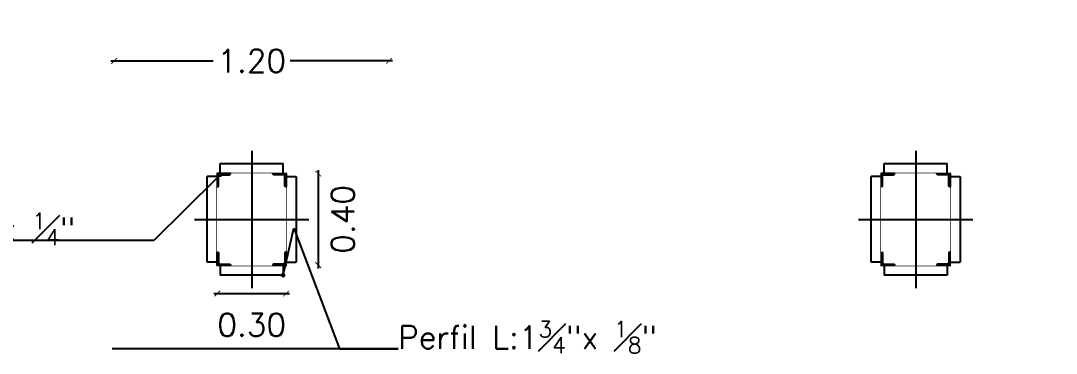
# Model space of a CAD drawing. Header units: millimetres. Extents: x 15 to 74, y 2 to 179.
# Drawn here: x 53.818 to 58.341, y 113.927 to 115.381 of the extents above; entities that cross this region are included whole.
import ezdxf
from ezdxf import colors
from ezdxf.entities.mleader import LeaderData, LeaderLine
from ezdxf.math import Vec2, Vec3

# ---------------------------------------------------------------- set-up
doc = ezdxf.new("R2010")
doc.units = ezdxf.units.MM
for name, color, linetype in [('00-REFE', 2, 'Continuous'), ('Cordones', 4, 'Continuous'), ('Diagonales', 12, 'Continuous'), ('Ejes Column', 5, 'Continuous')]:
    doc.layers.add(name, color=color, linetype=linetype)
doc.styles.add('COTAS', font='simplex.shx')
doc.styles.add('ROMANS', font='romans')
doc.dimstyles.new('COTAS01', dxfattribs={"dimscale": 0.5, "dimtxt": 0.2, "dimasz": 0.05, "dimexe": 0.05, "dimexo": 1, "dimgap": 0.05, "dimtad": 0, "dimzin": 0, "dimdsep": 46, "dimtxsty": 'COTAS', "dimblk1": 'ARCHTICK', "dimblk2": 'ARCHTICK', "dimsah": 1, "dimcen": 0.05, "dimdle": 0.03, "dimclrd": 1, "dimclre": 1, "dimclrt": 2, "dimadec": 0, "dimazin": 0, "dimtfac": 1, "dimtofl": 0, "dimtmove": 0, "dimatfit": 3, "dimldrblk": 'ARCHTICK', "dimfxl": 1, "dimtolj": 1, "dimtzin": 0, "dimarcsym": 0})

# ---------------------------------------------------------------- blocks, each defined once
blk = doc.blocks.new('_ARCHTICK')
at = {"color": 0, "linetype": 'ByBlock', "const_width": 0.15}
blk.add_lwpolyline([(-0.5, -0.5), (0.5, 0.5)], dxfattribs=at)
blk = doc.blocks.new('*D63')
at = {"layer": 'DEFPOINTS', "color": 0, "transparency": 16777216}
for p in [(54.9771, 114.7124), (54.9771, 114.3124), (55.1177, 114.3124)]:
    blk.add_point(p, dxfattribs=at)
at = {"layer": 'Diagonales', "color": 1, "lineweight": -2, "transparency": 16777216}
blk.add_line((55.1177, 114.7274), (55.1177, 114.2974), dxfattribs=at)
at = {"layer": 'Diagonales', "color": 1, "lineweight": -2, "transparency": 16777216, "xscale": 0.025, "yscale": 0.025, "zscale": 0.025}
for p, rotation in [((55.1177, 114.7124), 90), ((55.1177, 114.3124), 270)]:
    blk.add_blockref('_ARCHTICK', p, dxfattribs=dict(at, rotation=rotation))
at = {"layer": 'Diagonales', "color": 2, "transparency": 16777216, "insert": (55.2254, 114.5124), "char_height": 0.1, "attachment_point": 5, "rotation": 90, "style": 'COTAS'}
blk.add_mtext('\\A1;0.40', dxfattribs=at)
blk = doc.blocks.new('*D64')
at = {"layer": 'DEFPOINTS', "color": 0, "transparency": 16777216}
for p in [(54.6771, 114.4391), (54.9771, 114.4391), (54.9771, 114.1881)]:
    blk.add_point(p, dxfattribs=at)
at = {"layer": 'Diagonales', "color": 1, "lineweight": -2, "transparency": 16777216}
blk.add_line((54.6621, 114.1881), (54.9921, 114.1881), dxfattribs=at)
at = {"layer": 'Diagonales', "color": 1, "lineweight": -2, "transparency": 16777216, "xscale": 0.025, "yscale": 0.025, "zscale": 0.025, "rotation": 180}
blk.add_blockref('_ARCHTICK', (54.6771, 114.1881), dxfattribs=at)
at = {"layer": 'Diagonales', "color": 1, "lineweight": -2, "transparency": 16777216, "xscale": 0.025, "yscale": 0.025, "zscale": 0.025}
blk.add_blockref('_ARCHTICK', (54.9771, 114.1881), dxfattribs=at)
at = {"layer": 'Diagonales', "color": 2, "transparency": 16777216, "insert": (54.8271, 114.0515), "char_height": 0.1, "attachment_point": 5, "style": 'COTAS'}
blk.add_mtext('\\A1;0.30', dxfattribs=at)
blk = doc.blocks.new('_Dot')
at = {"color": 0, "linetype": 'ByBlock', "lineweight": -2}
blk.add_line((-0.5, 0), (-1, 0), dxfattribs=at)
at = {"color": 0, "linetype": 'ByBlock', "const_width": 0.5}
blk.add_lwpolyline([(-0.25, 0, 1), (0.25, 0, 1)], format="xyb", close=True, dxfattribs=at)
blk = doc.blocks.new('*D74')
at = {"layer": 'DEFPOINTS', "color": 0, "transparency": 16777216}
for p in [(54.2271, 115.3805), (55.4271, 115.3805), (55.4271, 115.2048)]:
    blk.add_point(p, dxfattribs=at)
at = {"layer": 'Diagonales', "color": 1, "lineweight": -2, "transparency": 16777216}
for p, q in [((54.2121, 115.2048), (54.6593, 115.2048)), ((55.4421, 115.2048), (54.995, 115.2048))]:
    blk.add_line(p, q, dxfattribs=at)
at = {"layer": 'Diagonales', "color": 1, "lineweight": -2, "transparency": 16777216, "xscale": 0.025, "yscale": 0.025, "zscale": 0.025, "rotation": 180}
blk.add_blockref('_ARCHTICK', (54.2271, 115.2048), dxfattribs=at)
at = {"layer": 'Diagonales', "color": 1, "lineweight": -2, "transparency": 16777216, "xscale": 0.025, "yscale": 0.025, "zscale": 0.025}
blk.add_blockref('_ARCHTICK', (55.4271, 115.2048), dxfattribs=at)
at = {"layer": 'Diagonales', "color": 2, "transparency": 16777216, "insert": (54.8271, 115.2048), "char_height": 0.1, "attachment_point": 5, "style": 'COTAS'}
blk.add_mtext('\\A1;1.20', dxfattribs=at)

msp = doc.modelspace()

# ---------------------------------------------------------------- linework, layer by layer
at = {"layer": 'Cordones'}
for points in [[(54.6771, 114.6553), (54.6779, 114.6553, 0.414214), (54.6819, 114.6593), (54.6819, 114.6996, -0.414214), (54.6899, 114.7076), (54.7302, 114.7076, 0.414214), (54.7342, 114.7116), (54.7342, 114.7124), (54.6771, 114.7124)], [(54.9771, 114.6553), (54.9763, 114.6553, -0.414214), (54.9723, 114.6593), (54.9723, 114.6996, 0.414214), (54.9643, 114.7076), (54.924, 114.7076, -0.414214), (54.92, 114.7116), (54.92, 114.7124), (54.9771, 114.7124)], [(57.5771, 114.6553), (57.5779, 114.6553, 0.414214), (57.5819, 114.6593), (57.5819, 114.6996, -0.414214), (57.5899, 114.7076), (57.6302, 114.7076, 0.414214), (57.6342, 114.7116), (57.6342, 114.7124), (57.5771, 114.7124)], [(57.8771, 114.6553), (57.8763, 114.6553, -0.414214), (57.8723, 114.6593), (57.8723, 114.6996, 0.414214), (57.8643, 114.7076), (57.824, 114.7076, -0.414214), (57.82, 114.7116), (57.82, 114.7124), (57.8771, 114.7124)], [(54.6771, 114.3695), (54.6779, 114.3695, -0.414214), (54.6819, 114.3655), (54.6819, 114.3252, 0.414214), (54.6899, 114.3172), (54.7302, 114.3172, -0.414214), (54.7342, 114.3132), (54.7342, 114.3124), (54.6771, 114.3124)], [(54.9771, 114.3695), (54.9763, 114.3695, 0.414214), (54.9723, 114.3655), (54.9723, 114.3252, -0.414214), (54.9643, 114.3172), (54.924, 114.3172, 0.414214), (54.92, 114.3132), (54.92, 114.3124), (54.9771, 114.3124)], [(57.5771, 114.3695), (57.5779, 114.3695, -0.414214), (57.5819, 114.3655), (57.5819, 114.3252, 0.414214), (57.5899, 114.3172), (57.6302, 114.3172, -0.414214), (57.6342, 114.3132), (57.6342, 114.3124), (57.5771, 114.3124)], [(57.8771, 114.3695), (57.8763, 114.3695, 0.414214), (57.8723, 114.3655), (57.8723, 114.3252, -0.414214), (57.8643, 114.3172), (57.824, 114.3172, 0.414214), (57.82, 114.3132), (57.82, 114.3124), (57.8771, 114.3124)]]:
    msp.add_lwpolyline(points, format="xyb", close=True, dxfattribs=at)
at = {"layer": 'Diagonales'}
for p, q in [((54.6899, 114.7124), (54.6899, 114.7564)), ((54.9643, 114.7124), (54.9643, 114.7564)), ((57.5899, 114.7124), (57.5899, 114.7564)), ((57.8643, 114.7124), (57.8643, 114.7564)), ((54.6771, 114.6996), (54.6331, 114.6996)), ((54.9771, 114.6996), (55.0211, 114.6996)), ((57.5771, 114.6996), (57.5331, 114.6996)), ((57.8771, 114.6996), (57.9211, 114.6996)), ((54.6771, 114.3252), (54.6331, 114.3252)), ((54.6899, 114.3124), (54.6899, 114.2684)), ((54.9643, 114.3124), (54.9643, 114.2684)), ((54.9771, 114.3252), (55.0211, 114.3252)), ((57.5771, 114.3252), (57.5331, 114.3252)), ((57.5899, 114.3124), (57.5899, 114.2684)), ((57.8643, 114.3124), (57.8643, 114.2684)), ((57.8771, 114.3252), (57.9211, 114.3252))]:
    msp.add_line(p, q, dxfattribs=at)
for points in [[(54.6899, 114.7564), (54.9643, 114.7564)], [(57.5899, 114.7564), (57.8643, 114.7564)], [(54.6331, 114.3252), (54.6331, 114.6996)], [(55.0211, 114.6996), (55.0211, 114.3252)], [(57.5331, 114.3252), (57.5331, 114.6996)], [(57.9211, 114.6996), (57.9211, 114.3252)], [(54.9643, 114.2684), (54.6899, 114.2684)], [(57.8643, 114.2684), (57.5899, 114.2684)]]:
    msp.add_lwpolyline(points, dxfattribs=at)
at = {"layer": 'Diagonales', "const_width": 0.0032}
for points in [[(54.6739, 114.7156), (54.9803, 114.7156), (54.9804, 114.3092), (54.674, 114.3092)], [(57.5739, 114.7156), (57.8803, 114.7156), (57.8804, 114.3092), (57.574, 114.3092)]]:
    msp.add_lwpolyline(points, close=True, dxfattribs=at)
at = {"layer": 'Ejes Column'}
for p, q in [((54.8271, 114.8124), (54.8271, 114.2124)), ((57.7271, 114.8124), (57.7271, 114.2124)), ((54.5771, 114.5124), (55.0771, 114.5124)), ((57.4771, 114.5124), (57.9771, 114.5124))]:
    msp.add_line(p, q, dxfattribs=at)

# ---------------------------------------------------------------- dimensions: what is measured, and where the dimension line sits
at = {"layer": 'Diagonales'}
for base, p1, p2, override, picture, middle in [((55.4271, 115.2048), (54.2271, 115.3805), (55.4271, 115.3805), {"dimse1": 1, "dimse2": 1}, '*D74', (54.8271, 115.2048)), ((54.9771, 114.1881), (54.6771, 114.4391), (54.9771, 114.4391), {"dimse1": 1, "dimse2": 1, "dimtmove": 2}, '*D64', (54.8271, 114.0515))]:
    dim = msp.add_linear_dim(base=base, p1=p1, p2=p2, dimstyle='COTAS01', override=override, dxfattribs=at)
    dim.commit()
    dim.dimension.update_dxf_attribs({"geometry": picture, "text_midpoint": middle, "dimtype": 160})
dim = msp.add_linear_dim(base=(55.1177, 114.3124), p1=(54.9771, 114.7124), p2=(54.9771, 114.3124), angle=90, dimstyle='COTAS01', override={"dimse1": 1, "dimse2": 1, "dimtmove": 2}, dxfattribs=at)
dim.commit()
dim.dimension.update_dxf_attribs({"geometry": '*D63', "text_midpoint": (55.2254, 114.5124), "dimtype": 160})

# ---------------------------------------------------------------- leaders
at = {"layer": '00-REFE'}
ml = msp.add_multileader_mtext('Standard', dxfattribs=at)
ml.set_content('\\A1;Perfil L:2 {\\H0.7x;\\S1#2;}"x {\\H0.7x;\\S1#4;}"', color=256, style='ROMANS')
ml.set_leader_properties(color=1)
ml.set_arrow_properties(name='DOT')
ml.build(insert=Vec2(0, 0))
ml.multileader.update_dxf_attribs({"text_left_attachment_type": 6, "text_right_attachment_type": 6, "dogleg_length": 0.2557, "arrow_head_size": 0.02})
ctx = ml.context
ctx.base_point, ctx.char_height, ctx.arrow_head_size, ctx.landing_gap_size, ctx.plane_origin = Vec3(52.8575, 114.4203), 0.1, 0.02, 0, Vec3(52.1917, 114.4882)
ctx.left_attachment, ctx.right_attachment = 6, 6
notes = []
notes.append((ctx, [(0, (1, 1, 0), (54.4004, 114.4203), (-1, 0), 0.2557, [(0, [(54.6899, 114.7076)], 0, [])])]))
ctx.mtext.insert, ctx.mtext.width, ctx.mtext.defined_height, ctx.mtext.line_spacing_factor, ctx.mtext.flow_direction = Vec3(52.8575, 114.5403), 3.896909, 0.9521, 0.99, 5
ml = msp.add_multileader_mtext('Standard', dxfattribs=at)
ml.set_content('\\A1;Perfil L:1{\\H0.7x;\\S3#4;}"x {\\H0.7x;\\S1#8;}"', color=256, style='ROMANS')
ml.set_leader_properties(color=1)
ml.set_arrow_properties(name='DOT')
ml.build(insert=Vec2(0, 0))
ml.multileader.update_dxf_attribs({"text_left_attachment_type": 6, "text_right_attachment_type": 6, "dogleg_length": 0.2557, "arrow_head_size": 0.02})
ctx = ml.context
ctx.base_point, ctx.char_height, ctx.arrow_head_size, ctx.landing_gap_size, ctx.plane_origin = Vec3(55.4667, 113.9472), 0.1, 0.02, 0, Vec3(55.4933, 113.2003)
ctx.left_attachment, ctx.right_attachment = 6, 6
notes.append((ctx, [(1, (1, 1, 0), (55.211, 113.9472), (1, 0), 0.2557, [(1, [(54.9643, 114.2684), (55.0106, 114.4736)], 0, [])])]))
ctx.mtext.insert, ctx.mtext.width, ctx.mtext.defined_height, ctx.mtext.line_spacing_factor, ctx.mtext.flow_direction = Vec3(55.4667, 114.0672), 3.896909, 0.9521, 0.99, 5
for ctx, leaders in notes:
    for number, flags, end, landing, length, lines in leaders:
        leader = LeaderData()
        leader.index, (leader.has_last_leader_line, leader.has_dogleg_vector, leader.attachment_direction) = number, flags
        leader.last_leader_point, leader.dogleg_vector, leader.dogleg_length = Vec3(end), Vec3(landing), length
        for number, points, colour, breaks in lines:
            line = LeaderLine()
            line.index, line.vertices, line.color, line.breaks = number, Vec3.list(points), colors.encode_raw_color(colour), breaks
            leader.lines.append(line)
        ctx.leaders.append(leader)

doc.saveas('drawing.dxf')
